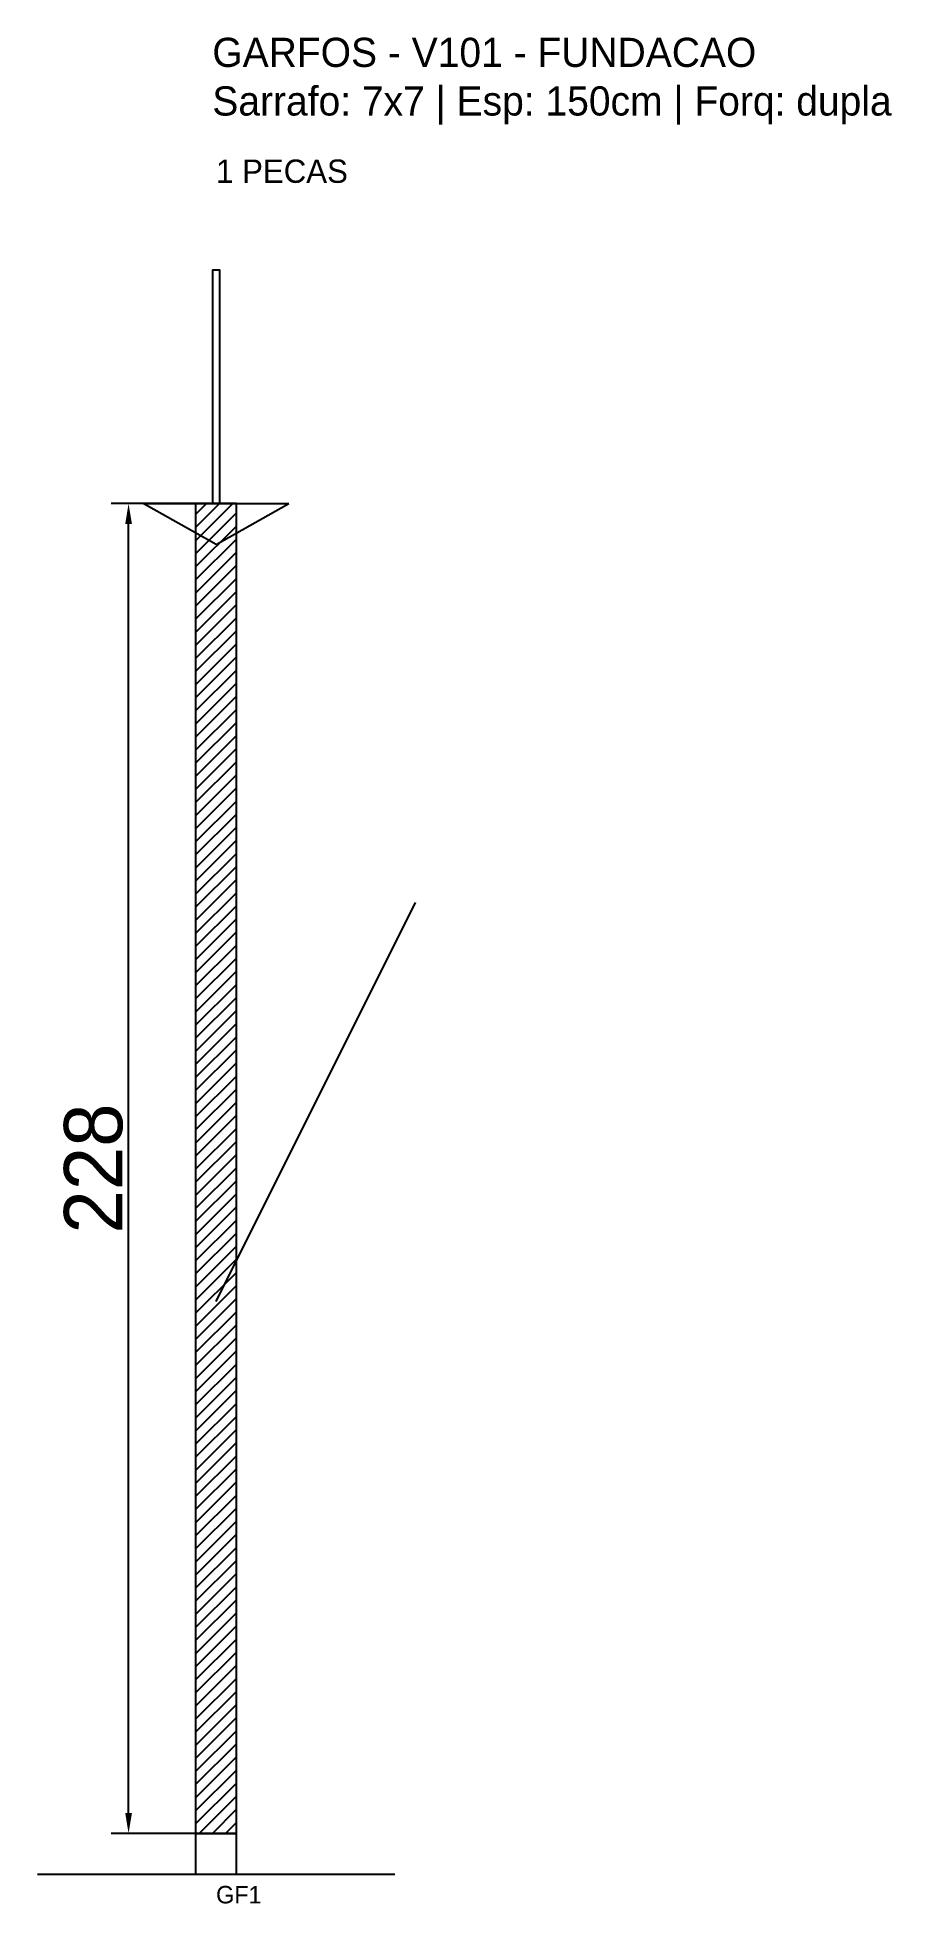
# Model space of a CAD drawing. Header units: metres. Extents: x -30 to 116, y -12 to 308.
import ezdxf

# ---------------------------------------------------------------- set-up
doc = ezdxf.new("R2010")
doc.units = ezdxf.units.M
for name, color, linetype in [('BARRA_ANCORAGEM', 1, 'Continuous'), ('COTA', 241, 'Continuous'), ('GARFOS OK', 3, 'Continuous'), ('NOME DA VIGA', 6, 'Continuous'), ('SARR_7x7', 40, 'Continuous'), ('VIGAS', 3, 'Continuous')]:
    doc.layers.add(name, color=color, linetype=linetype)
doc.dimstyles.new('EZ DXF', dxfattribs={"dimtxt": 10, "dimasz": 3.5, "dimexe": 3, "dimexo": 1.5, "dimgap": 1, "dimtad": 1, "dimdec": 1, "dimdsep": 46, "dimcen": 2.5, "dimazin": 3, "dimtfac": 1, "dimtmove": 0, "dimatfit": 3})

msp = doc.modelspace()

# ---------------------------------------------------------------- hatches: boundary and pattern name
at = {"layer": 'COTA'}
h = msp.add_hatch(dxfattribs=at)
h.set_pattern_fill('ANSI31', scale=0.5)
h.paths.add_polyline_path([(-2.860102, 0), (4.139898, 0), (4.139898, 228), (-2.860102, 228)])

# ---------------------------------------------------------------- linework, layer by layer
at = {"layer": 'BARRA_ANCORAGEM'}
msp.add_line((0.639898, 91.2), (34.839898, 159.6), dxfattribs=at)
at = {"layer": 'GARFOS OK'}
for p, q in [((0.639898, 221), (-11.860102, 228)), ((-11.860102, 228), (13.139898, 228)), ((0.639898, 221), (13.139898, 228))]:
    msp.add_line(p, q, dxfattribs=at)
at = {"layer": 'GARFOS OK', "linetype": 'CONTINUOUS'}
msp.add_line((-30, -7), (31.279796, -7), dxfattribs=at)
at = {"layer": 'GARFOS OK'}
msp.add_lwpolyline([(-2.860102, 0), (4.139898, 0), (4.139898, 228), (-2.860102, 228), (-2.860102, 0)], dxfattribs=at)
at = {"layer": 'SARR_7x7'}
msp.add_lwpolyline([(-2.860102, -7), (4.139898, -7), (4.139898, 0), (-2.860102, 0), (-2.860102, -7)], dxfattribs=at)
at = {"layer": 'VIGAS'}
msp.add_lwpolyline([(0, 228), (1.279796, 228), (1.279796, 268), (0, 268), (0, 228)], dxfattribs=at)

# ---------------------------------------------------------------- texts
at = {"layer": 'NOME DA VIGA'}
for s, height, p in [('1 PECAS', 4, (0.639898, 283)), ('GF1', 3, (0.639898, -12))]:
    msp.add_text(s, height=height, dxfattribs=at).set_placement(p)
at = {"layer": 'NOME DA VIGA', "insert": (0, 293), "char_height": 5, "attachment_point": 7}
msp.add_mtext('GARFOS - V101 - FUNDACAO\\PSarrafo: 7x7 | Esp: 150cm | Forq: dupla', dxfattribs=at)

# ---------------------------------------------------------------- dimensions: what is measured, and where the dimension line sits
at = {"layer": 'COTA'}
msp.add_linear_dim(base=(-14.360102, 0), p1=(0.639898, 0), p2=(0.639898, 228), angle=90, dimstyle='EZ DXF', dxfattribs=at).render()

doc.saveas('drawing.dxf')
